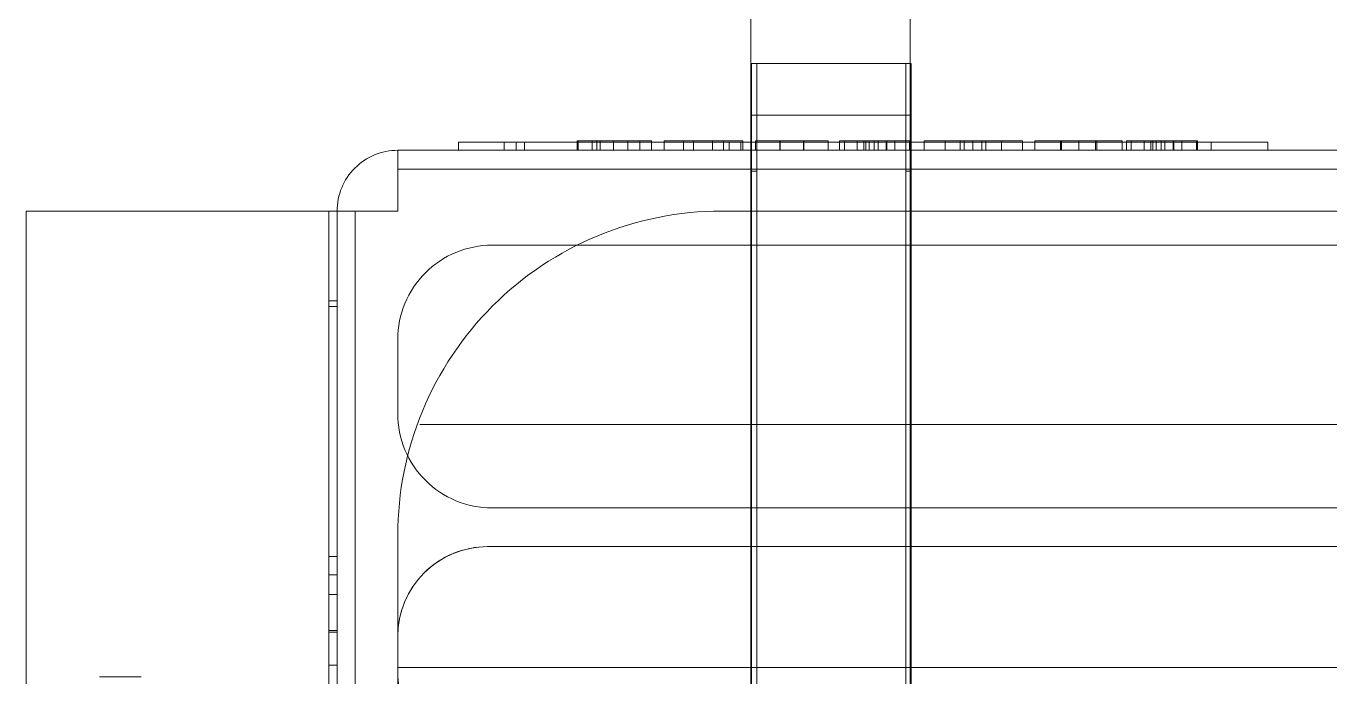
# Model space of a CAD drawing. Header units: metres. Extents: x 29 to 86.9, y -23.2 to 39.7.
# Drawn here: x 59.8666 to 60.2756, y -19.3577 to -19.1536 of the extents above; entities that cross this region are included whole.
import ezdxf

# ---------------------------------------------------------------- set-up
doc = ezdxf.new("R2010")
doc.units = ezdxf.units.M
doc.header["$LTSCALE"] = 100
doc.layers.add('A-GENM', color=7, linetype='Continuous', lineweight=18)
doc.layers.add('M-EQPM', color=14, linetype='Continuous', lineweight=18)

# ---------------------------------------------------------------- blocks, each defined once
blk = doc.blocks.new('PIE AMIGO - PIE AMIGO-2313743-NIVEL 02')
at = {"layer": 'A-GENM', "color": 253, "true_color": 0xaaaaaa}
for p, q in [((-0.5308575390966954, 0.02500000000000298), (-0.6015682172153506, 0.02500000000000298)), ((0.0700000000000002, 0.025), (-0.6015682172153505, 0.025)), ((-0.5308575390966954, -0.02500000000000298), (-0.5308575390966954, 0.02500000000000298)), ((-0.530857539096696, 0.025), (0.06999999999999905, 0.025)), ((-0.6015682172153506, -0.02500000000000298), (-0.5308575390966954, -0.02500000000000298)), ((-0.6015682172153505, -0.025), (0.0700000000000002, -0.025)), ((0.06999999999999905, -0.025), (-0.5308575390966961, -0.025))]:
    blk.add_line(p, q, dxfattribs=at)
blk = doc.blocks.new('USA_FJM_ODU_UB2_5ROOM_Ver_1_1 _048- 4TR_-JXH48J-AJ048 - 47000 BTU_ 208-230V_ AJ048BXJ5CH_AA-2300466-NIVEL 02')
at = {"layer": 'M-EQPM', "lineweight": 9}
h = blk.add_hatch(dxfattribs=at)
h.set_pattern_fill('FP_5', color=256, style=0, pattern_type=2)
h.set_pattern_definition([(0, (0, 0), (0, 0.0762), [])])
h.paths.add_polyline_path([(0.03931354162497033, 0.1460500000000144), (-0.3492500000000722, 0.1460500000000144), (-0.3755460149824904, 0.1425880639509951), (-0.4000500000000694, 0.132438181024523), (-0.4210920489686289, 0.1162920489685769), (-0.437238181024575, 0.09525000000001733), (-0.4473880639510471, 0.0707460149824384), (-0.4508500000000751, 0.04445000000002022), (-0.4508500000000751, -0.0444499999999769), (-0.4473880639510471, -0.07074601498239509), (-0.437238181024575, -0.09524999999998268), (-0.4210920489686289, -0.1162920489685336), (-0.4000500000000694, -0.1324381810244797), (-0.3755460149824904, -0.1425880639509518), (-0.3492500000000722, -0.1460499999999798), (0.349249999999925, -0.1460499999999798), (0.3755460149823345, -0.1425880639509518), (0.4000499999999221, -0.1324381810244797), (0.421092048968473, -0.1162920489685336), (0.4372381810244191, -0.09524999999998268), (0.4473880639508911, -0.07074601498239509), (0.4508499999999278, -0.0444499999999769), (0.4508499999999278, 0.04445000000002022), (0.4473880639508911, 0.0707460149824384), (0.4372381810244277, 0.09525000000001733), (0.421092048968473, 0.1162920489685769), (0.4000499999999307, 0.132438181024523), (0.3755460149823431, 0.1425880639509951), (0.349249999999925, 0.1460500000000144)])
at = {"layer": 'M-EQPM', "color": 1, "true_color": 0xff0000}
for p, q in [((0.2898729900000022, 0.1923360727360206), (0.2898729900000022, -0.1923360727360154)), ((0.2914729900000015, -0.1923360727360154), (0.2914729900000015, 0.1923360727360206)), ((0.2914729900000015, 0.1923360727360438), (0.2914729900000015, -0.1923361227904557)), ((0.2914729900000015, -0.1923361227904557), (0.2914729900000015, 0.1923360727360439)), ((0.3382729900000028, 0.1923360727360208), (0.3382729900000028, -0.1923360727360153)), ((0.3382729900000028, -0.1923361227904557), (0.3382729900000028, 0.1923360727360438)), ((0.3382729900000028, 0.1923360727360438), (0.3382729900000028, -0.1923361227904557)), ((0.3398729900000022, -0.1923360727360153), (0.3398729900000022, 0.1923360727360208)), ((0.2898729900000022, -0.1585688076516759), (0.2898729900000022, 0.1585688076516812)), ((0.2914729900000015, 0.1585688076516812), (0.2914729900000015, -0.1585688076516759)), ((0.3382729900000028, -0.1585688076516758), (0.3382729900000028, 0.1585688076516813)), ((0.3398729900000022, 0.1585688076516813), (0.3398729900000022, -0.1585688076516758)), ((0.4642558113219407, 0.1460500000000044), (0.4642558113219407, -0.1460499999999955)), ((0.4642558113219407, -0.1460499999999955), (0.4642558113219407, 0.1460500000000044)), ((0.4699000000000008, 0.1460500000000018), (0.4699000000000006, -0.1460500000000018)), ((0.4699000000000006, -0.1460500000000018), (0.4699000000000008, 0.1460500000000018)), ((0.4699000000000008, 0.1460500000000018), (0.4699000000000006, -0.1460500000000018)), ((0.4699000000000006, -0.1460500000000018), (0.4699000000000008, 0.1460500000000018)), ((0.4699000000000015, -0.1460499999999955), (0.4699000000000015, 0.1460500000000044)), ((0.4699000000000015, 0.1460500000000044), (0.4699000000000015, -0.1460499999999955)), ((0.4508500000000014, -0.04444999999999551), (0.4508500000000014, 0.04445000000000435)), ((0.4508500000000014, 0.04445000000000435), (0.4508500000000014, -0.04444999999999551)), ((0.4699000000000007, 0.01397000000000002), (0.4699000000000007, -0.1460499999999835)), ((0.4698999999999998, 0.01397000000000002), (0.4698999999999998, -0.1460499999999835)), ((0.4724399999999999, -0.1460499999999835), (0.4724399999999999, 0.01397000000000002)), ((0.4724399999999997, 0.01397000000000002), (0.4724399999999997, -0.1460499999999835)), ((0.5674359999999258, -0.1460499999999711), (0.5674359999999258, 0.01397000000001328)), ((0.4698999999999998, 0.002504602197634096), (0.4698999999999998, -0.03203297005670137)), ((0.4698999999999998, 0.002504602197634096), (0.4698999999999998, -0.03203297005670137)), ((0.4724399999999996, -0.03203297005670137), (0.4724399999999996, 0.002504602197634096)), ((0.4724399999999996, -0.03203297005670137), (0.4724399999999996, 0.002504602197634096)), ((0.5313120034893941, 2.056189252310235e-17), (0.544012003489394, -2.056189252310235e-17)), ((0.5313120034893941, 2.056189252310235e-17), (0.544012003489394, -2.056189252310235e-17)), ((0.5316781593580194, 2.056189252310259e-17), (0.5443781593580194, -2.056189252310235e-17)), ((0.5316781593580194, 2.056189252310259e-17), (0.5443781593580194, -2.056189252310235e-17)), ((0.5337174999999961, 1.542141939232682e-17), (0.5432424999999961, -1.542141939232682e-17)), ((0.5337174999999961, 1.542141939232682e-17), (0.5432424999999961, -1.542141939232682e-17)), ((0.5337174999999963, 1.542141939232682e-17), (0.5432424999999963, -1.542141939232682e-17)), ((0.5337174999999963, 1.542141939232682e-17), (0.5432424999999963, -1.542141939232682e-17)), ((0.4508499999999981, -0.0126659309822235), (0.4508499999999981, -0.001544055285700784)), ((0.4508499999999981, -0.001544055285700784), (0.4508499999999981, -0.0126659309822235)), ((0.4724399999999255, -0.003664184154520149), (0.4698999999999192, -0.003664184154520149)), ((0.4698999999999998, -0.003664184154532625), (0.4698999999999998, -0.02586418415453273)), ((0.4698999999999998, -0.003664184154532625), (0.4698999999999998, -0.02586418415453273)), ((0.4724399999999996, -0.02586418415453273), (0.4724399999999996, -0.003664184154532625)), ((0.4724399999999996, -0.02586418415453273), (0.4724399999999996, -0.003664184154532625)), ((0.4724399999999255, -0.0140057371286234), (0.4698999999999192, -0.0140057371286234)), ((0.4698999999999998, -0.01400573712864568), (0.4698999999999998, -0.0342349622323319)), ((0.4698999999999998, -0.01400573712864568), (0.4698999999999998, -0.03423496220278321)), ((0.4698999999999998, -0.01449881429216776), (0.4698999999999998, -0.02776803797247197)), ((0.4698999999999998, -0.1161565488928211), (0.4698999999999998, -0.01449881429216776)), ((0.4724399999999996, -0.01449881429216776), (0.4698999999999998, -0.01449881429216776)), ((0.4724399999999996, -0.03423496220278334), (0.4724399999999996, -0.01400573712864568)), ((0.4724399999999996, -0.03423496223233177), (0.4724399999999996, -0.01400573712864568)), ((0.4724399999999996, -0.01449881429216776), (0.4724399999999996, -0.1161565488928211)), ((0.4724399999999996, -0.02776803797247206), (0.4724399999999996, -0.01449881429216776)), ((0.4698999999999192, -0.0258641841545151), (0.4724399999999255, -0.0258641841545151)), ((0.4698999999999998, -0.02776803797247189), (0.4698999999999998, -0.1028911919881528)), ((0.4724399999999996, -0.1028911919881528), (0.4724399999999996, -0.02776803797247189)), ((0.4698999999999192, -0.03203297005669128), (0.4724399999999255, -0.03203297005669128)), ((0.4698999999999998, -0.03423496220278317), (0.4698999999999998, -0.09766195907881285)), ((0.4698999999999998, -0.09766195907859594), (0.4698999999999998, -0.03423496223233177)), ((0.4724399999999996, -0.03423496223233177), (0.4724399999999996, -0.09766195907859594)), ((0.4724399999999996, -0.09766195907881285), (0.4724399999999996, -0.03423496220278317)), ((-0.4238506440373253, -0.04084085906770055), (0.4226750719145212, -0.04084085906770055)), ((0.4226750719145212, -0.04084085906770055), (-0.4238506440373253, -0.04084085906770055)), ((0.4724399999999255, -0.03777154215859425), (0.4698999999999192, -0.03777154215859425)), ((0.4698999999999998, -0.03777154215861153), (0.4698999999999998, -0.05777154215861165)), ((0.4698999999999998, -0.03777154215861151), (0.4698999999999998, -0.1178911841542886)), ((0.4698999999999998, -0.03777154215861151), (0.4724399999999996, -0.03777154215861151)), ((0.4724399999999996, -0.1178911841542886), (0.4724399999999996, -0.03777154215861151)), ((0.4724399999999996, -0.05777154215861151), (0.4724399999999996, -0.03777154215861153)), ((0.4212884132462108, -0.05297530503895455), (-0.4235865686311446, -0.05297530503895485)), ((-0.4235865686311447, -0.05297530503895485), (0.4212884132462107, -0.05297530503895455)), ((0.4698999999999998, -0.1028911841543003), (0.4698999999999998, -0.05777154215861151)), ((0.4724399999999996, -0.05777154215861151), (0.4724399999999996, -0.1028911841543003)), ((0.4508499999999981, -0.1057948497670997), (0.4508499999999981, -0.08253689179274168)), ((0.4508499999999981, -0.08253689179274168), (0.4508499999999981, -0.1057948497670997)), ((0.4698999999999998, -0.09766195907881285), (0.4698999999999998, -0.1178911841542669)), ((0.4698999999999998, -0.09766195907859611), (0.4698999999999998, -0.1178911841542669)), ((0.4724399999999996, -0.1178911841542669), (0.4724399999999996, -0.09766195907859597)), ((0.4724399999999996, -0.1178911841542669), (0.4724399999999996, -0.09766195907881298)), ((0.4698999999999998, -0.1028911841543004), (0.4698999999999998, -0.1178911841542886)), ((0.4698999999999998, -0.1028911919881529), (0.4698999999999998, -0.1161565489419958)), ((0.4724399999999996, -0.1178911841542886), (0.4724399999999996, -0.1028911841543003)), ((0.4724399999999996, -0.1161565489419958), (0.4724399999999996, -0.102891191988153)), ((0.4698999999999192, -0.1161565489419806), (0.4724399999999255, -0.1161565489419806)), ((0.4698999999999998, -0.1161565488928211), (0.4724399999999996, -0.1161565488928211)), ((0.4698999999999192, -0.1178911841542689), (0.4724399999999255, -0.1178911841542689)), ((0.4698999999999192, -0.1178911841542515), (0.4724399999999255, -0.1178911841542515)), ((0.4698999999999998, -0.1178911841542886), (0.4724399999999996, -0.1178911841542886)), ((-0.423586518576693, -0.1353564365208773), (0.4212884132462207, -0.1353564365208773)), ((0.4212884132462207, -0.1353564365208773), (-0.423586518576693, -0.1353564365208773)), ((-0.3492499999999981, -0.1460499999999955), (0.3492500000000015, -0.1460499999999955)), ((0.3492500000000015, -0.1460499999999955), (-0.3492499999999981, -0.1460499999999955)), ((0.4699000000000012, -0.1460499999999956), (0.4508500000000013, -0.1460499999999955)), ((0.4508500000000013, -0.1460499999999955), (0.4508500000000013, -0.1650999999999954)), ((0.4508500000000013, -0.1650999999999954), (0.4508500000000013, -0.1460499999999955)), ((0.4508500000000013, -0.1460499999999955), (0.4699000000000012, -0.1460499999999956)), ((0.4642558113219407, -0.1460499999999955), (0.4699000000000015, -0.1460499999999955)), ((0.4699000000000015, -0.1460499999999955), (0.4642558113219407, -0.1460499999999955)), ((0.5442497558657913, -0.1460499999999835), (0.4699000000000007, -0.1460499999999835)), ((0.4698999999999998, -0.1460499999999835), (0.4724399999999997, -0.1460499999999835)), ((0.4724399999999999, -0.1460499999999835), (0.5543111106387664, -0.1460499999999835)), ((0.5442497558657916, -0.1460499999999835), (0.5674360000000007, -0.1460499999999835)), ((0.5543111106387661, -0.1460499999999835), (0.5674359999999998, -0.1460499999999835)), ((0.4508500000000014, -0.159177650812598), (-0.4508499999999983, -0.159177650812598)), ((-0.4508499999999983, -0.159177650812598), (0.4508500000000014, -0.159177650812598)), ((0.2898729900000022, -0.1923360727360154), (0.2898729900000022, -0.1585688076516759)), ((0.2898729900000022, -0.1585688076516759), (0.2914729900000015, -0.1585688076516759)), ((0.2914729900000015, -0.1585688076516759), (0.2914729900000015, -0.1923360727360154)), ((0.3382729900000028, -0.1923360727360153), (0.3382729900000028, -0.1585688076516758)), ((0.3382729900000028, -0.1585688076516758), (0.3398729900000022, -0.1585688076516758)), ((0.3398729900000022, -0.1585688076516758), (0.3398729900000022, -0.1923360727360153)), ((0.4508500000000014, -0.1650999999999972), (0.4508500000000014, -0.159177650812598)), ((0.4508500000000014, -0.159177650812598), (0.4508500000000014, -0.1650999999999972)), ((0.4508500000000008, -0.1651000000000018), (-0.4508499999999991, -0.1651000000000016)), ((-0.4508499999999991, -0.1651000000000016), (0.4508500000000008, -0.1651000000000018)), ((0.4508500000000008, -0.1651000000000018), (-0.4508499999999991, -0.1651000000000016)), ((-0.4508499999999991, -0.1651000000000016), (0.4508500000000008, -0.1651000000000018)), ((-0.4508499999999983, -0.1650999999999972), (0.4508500000000014, -0.1650999999999972)), ((0.4508500000000014, -0.1650999999999972), (-0.4508499999999983, -0.1650999999999972)), ((0.1779153899999406, -0.1650999999999885), (0.1779153899999406, -0.1676809999999876)), ((0.1976999800000008, -0.1651000000000006), (0.1779153900000005, -0.1651000000000006)), ((0.1976999900000183, -0.1651000000000006), (0.1779153900000166, -0.1651000000000006)), ((0.1957050700002452, -0.1650999999999885), (0.1957050700002452, -0.1676809999999876)), ((0.195705069999838, -0.1650999999999885), (0.195705069999838, -0.1676809999999876)), ((0.1957050699998727, -0.1650999999999885), (0.1957050699998727, -0.1676809999999876)), ((0.1957050699999333, -0.1650999999999885), (0.1957050699999333, -0.1676809999999876)), ((0.1957050700000892, -0.1650999999999885), (0.1957050700000892, -0.1676809999999876)), ((0.195705070000583, -0.1650999999999885), (0.195705070000583, -0.1676809999999876)), ((0.1957050700003196, -0.1651000000000006), (0.200199860000001, -0.1651000000000006)), ((0.1957050699999171, -0.1651000000000006), (0.200199860000001, -0.1651000000000006)), ((0.1957050699999461, -0.1651000000000006), (0.200199860000001, -0.1651000000000006)), ((0.1957050700000047, -0.1651000000000006), (0.2001998600000045, -0.1651000000000006)), ((0.1957050700001672, -0.1651000000000006), (0.2001998600000046, -0.1651000000000006)), ((0.1957050700006562, -0.1651000000000006), (0.2001998600000048, -0.1651000000000006)), ((0.3981089776886996, -0.1651000000000013), (0.1976999800000005, -0.1651000000000006)), ((0.1976999900000183, -0.1651000000000006), (0.3981089776887012, -0.1651000000000013)), ((0.2009612824980046, -0.1650999999999953), (0.2000384185360572, -0.1650999999999953)), ((0.2000384185360578, -0.1650999999999952), (0.207437383234452, -0.1650999999999952)), ((0.2000384185360578, -0.1650999999999952), (0.2000384185360578, -0.1680999999999952)), ((0.200199860000001, -0.1651000000000006), (0.4066590876887052, -0.1651000000000013)), ((0.4066590876887052, -0.1651000000000013), (0.2001998600000059, -0.1651000000000006)), ((0.200199860000001, -0.1651000000000006), (0.4066590876887048, -0.1651000000000013)), ((0.4066590876887048, -0.1651000000000013), (0.200199860000001, -0.1651000000000006)), ((0.200199860000001, -0.1651000000000006), (0.4066590876887044, -0.1651000000000013)), ((0.4066590876887044, -0.1651000000000013), (0.200199860000001, -0.1651000000000006)), ((0.2001998600000045, -0.1651000000000006), (0.4066590876887048, -0.1651000000000013)), ((0.4066590876887048, -0.1651000000000013), (0.2001998600000045, -0.1651000000000006)), ((0.2001998600000046, -0.1651000000000006), (0.4066590876887042, -0.1651000000000013)), ((0.4066590876887042, -0.1651000000000013), (0.2001998600000046, -0.1651000000000006)), ((0.2001998600000048, -0.1651000000000006), (0.4066590876887038, -0.1651000000000013)), ((0.4066590876887038, -0.1651000000000013), (0.2001998600000048, -0.1651000000000006)), ((0.2003522419099436, -0.1650999999999798), (0.2003522419099436, -0.1680999999999791)), ((0.2042402779904628, -0.1650999999999952), (0.2003522419100177, -0.1650999999999952)), ((0.2049522710362195, -0.1650999999999952), (0.2004669553262755, -0.1650999999999952)), ((0.2058510661564074, -0.1650999999999952), (0.2009612824980047, -0.1650999999999952)), ((0.2113681017104193, -0.1650999999999952), (0.2042402779904628, -0.1650999999999952)), ((0.2153642485588117, -0.1650999999999952), (0.2049522710362194, -0.1650999999999952)), ((0.2049522710362195, -0.1650999999999952), (0.2049522710362195, -0.1680999999999952)), ((0.2167940558778566, -0.1650999999999952), (0.2058510661564075, -0.1650999999999952)), ((0.2074373832343805, -0.1650999999999798), (0.2074373832343805, -0.1680999999999791)), ((0.207437383234452, -0.1650999999999952), (0.2083762074610515, -0.1650999999999952)), ((0.207437383234452, -0.1650999999999952), (0.207437383234452, -0.1680999999999952)), ((0.2076894715912898, -0.1650999999999798), (0.2076894715912898, -0.1680999999999791)), ((0.2076894715913697, -0.1650999999999952), (0.2099893613264254, -0.1650999999999952)), ((0.2076917346081315, -0.1650999999999952), (0.2102087308488076, -0.1650999999999952)), ((0.2083762074610516, -0.1650999999999952), (0.2146619907075984, -0.1650999999999952)), ((0.2099893613264254, -0.1650999999999952), (0.2129758895973928, -0.1650999999999952)), ((0.216775577623222, -0.1650999999999952), (0.2102087308488072, -0.1650999999999952)), ((0.2102087308488076, -0.1650999999999952), (0.2102087308488076, -0.1680999999999952)), ((0.2113681017104192, -0.1650999999999952), (0.2146619907075984, -0.1650999999999952)), ((0.2113681017104192, -0.1650999999999952), (0.2113681017104192, -0.1680999999999952)), ((0.2129758895973929, -0.1650999999999952), (0.2140760913385498, -0.1650999999999952)), ((0.2129758895973928, -0.1650999999999952), (0.2129758895973928, -0.1680999999999952)), ((0.2207727043837651, -0.1650999999999952), (0.2140020276235789, -0.1650999999999952)), ((0.2140020276235789, -0.1650999999999952), (0.2140760909053325, -0.1650999999999952)), ((0.2140020276235789, -0.1650999999999952), (0.2140020276235789, -0.1680999999999952)), ((0.214076091338478, -0.1680999999999791), (0.214076091338478, -0.1650999999999798)), ((0.2146619907075984, -0.1650999999999952), (0.2146619907075984, -0.1680999999999952)), ((0.2207727043837651, -0.1650999999999952), (0.2153642485588118, -0.1650999999999952)), ((0.2220450494351118, -0.1650999999999952), (0.2167755776232221, -0.1650999999999952)), ((0.2167755776232223, -0.1650999999999952), (0.2167755776232223, -0.1680999999999952)), ((0.2222888993882347, -0.1650999999999952), (0.2167940558778567, -0.1650999999999952)), ((0.2207727043836948, -0.1680999999999791), (0.2207727043836948, -0.1650999999999798)), ((0.2207727043837651, -0.1650999999999952), (0.2207727043837651, -0.1680999999999952)), ((0.2222889023488543, -0.1650999999999952), (0.2220450494351118, -0.1650999999999952)), ((0.2222889023487757, -0.1680999999999791), (0.2222889023487757, -0.1650999999999798)), ((0.2315786156676431, -0.1650999999999952), (0.2236504625675797, -0.1650999999999952)), ((0.2236504625675797, -0.1650999999999952), (0.2319690659461047, -0.1650999999999952)), ((0.2236504625675797, -0.1650999999999952), (0.2236504625675797, -0.1680999999999952)), ((0.2372168354956085, -0.1650999999999952), (0.2315786156676431, -0.1650999999999952)), ((0.2315786156676431, -0.1650999999999952), (0.2315786156676431, -0.1680999999999952)), ((0.2319690659461047, -0.1650999999999952), (0.2427207647030254, -0.1650999999999952)), ((0.2319690659461046, -0.1680999999999952), (0.2319690659461046, -0.1650999999999952)), ((0.24301647865107, -0.1650999999999952), (0.2372168354956085, -0.1650999999999952)), ((0.2372168354956085, -0.1650999999999952), (0.2372168354956085, -0.1680999999999952)), ((0.2427207647030254, -0.1650999999999952), (0.2510330658339858, -0.1650999999999952)), ((0.2427207647030253, -0.1650999999999952), (0.2427207647030253, -0.1680999999999952)), ((0.2510330658339858, -0.1650999999999952), (0.24301647865107, -0.1650999999999952)), ((0.24301647865107, -0.1650999999999952), (0.24301647865107, -0.1680999999999952)), ((0.2510330658339857, -0.1650999999999952), (0.2510330658339857, -0.1680999999999952)), ((0.2549292135395555, -0.1650999999999952), (0.2664158104827694, -0.1650999999999952)), ((0.2615233361661081, -0.1650999999999952), (0.2549292135395549, -0.1650999999999952)), ((0.2549292135395554, -0.1680999999999952), (0.2549292135395554, -0.1650999999999952)), ((0.2549292135395548, -0.1650999999999952), (0.2549292135395548, -0.1680999999999952)), ((0.2676382945943769, -0.1650999999999952), (0.2615233361661087, -0.1650999999999952)), ((0.2615233361661081, -0.1650999999999952), (0.2615233361661081, -0.1680999999999952)), ((0.2615233361661087, -0.1650999999999952), (0.2615233361661087, -0.1680999999999952)), ((0.2664158104827694, -0.1650999999999952), (0.2704695137742834, -0.1650999999999952)), ((0.2664158104827693, -0.1650999999999952), (0.2664158104827693, -0.1680999999999952)), ((0.2731930474958263, -0.1650999999999952), (0.2676382945943769, -0.1650999999999952)), ((0.2676382945943769, -0.1650999999999952), (0.2676382945943769, -0.1680999999999952)), ((0.2704695137742834, -0.1650999999999952), (0.2744103890423384, -0.1650999999999952)), ((0.2704695137742834, -0.1650999999999952), (0.2704695137742834, -0.1680999999999952)), ((0.2791413717152685, -0.1650999999999952), (0.2731930474958263, -0.1650999999999952)), ((0.2731930474958263, -0.1650999999999952), (0.2731930474958263, -0.1680999999999952)), ((0.2744103890423384, -0.1650999999999952), (0.2857453100062811, -0.1650999999999952)), ((0.2744103890423384, -0.1650999999999952), (0.2744103890423384, -0.1680999999999952)), ((0.2857453100062805, -0.1650999999999952), (0.279141371715268, -0.1650999999999952)), ((0.2791413717152685, -0.1650999999999952), (0.2791413717152685, -0.1680999999999952)), ((0.279141371715268, -0.1650999999999952), (0.279141371715268, -0.1680999999999952)), ((0.2857453100062805, -0.1650999999999952), (0.2857453100062805, -0.1680999999999952)), ((0.2857453100062811, -0.1650999999999952), (0.2857453100062811, -0.1680999999999952)), ((0.2909703230024171, -0.1650999999999952), (0.2900474590404697, -0.1650999999999952)), ((0.2900474590404703, -0.1650999999999952), (0.2974464237388645, -0.1650999999999952)), ((0.2900474590404703, -0.1650999999999952), (0.2900474590404703, -0.1680999999999952)), ((0.2903612824143544, -0.1650999999999798), (0.2903612824143544, -0.1680999999999791)), ((0.2942493184948753, -0.1650999999999952), (0.2903612824144302, -0.1650999999999952)), ((0.2949613115406319, -0.1650999999999952), (0.2904759958306879, -0.1650999999999952)), ((0.29586010666082, -0.1650999999999952), (0.2909703230024173, -0.1650999999999952)), ((0.3013771422148298, -0.1650999999999952), (0.2942493184948755, -0.1650999999999952)), ((0.3053732890632239, -0.1650999999999952), (0.2949613115406319, -0.1650999999999952)), ((0.2949613115406319, -0.1650999999999952), (0.2949613115406319, -0.1680999999999952)), ((0.3068030963822695, -0.1650999999999952), (0.29586010666082, -0.1650999999999952)), ((0.2974464237387827, -0.1650999999999798), (0.2974464237387827, -0.1680999999999791)), ((0.2974464237388644, -0.1650999999999952), (0.298385247965464, -0.1650999999999952)), ((0.2974464237388645, -0.1650999999999952), (0.2974464237388645, -0.1680999999999952)), ((0.2976985120957093, -0.1650999999999798), (0.2976985120957093, -0.1680999999999791)), ((0.2976985120957822, -0.1650999999999952), (0.2999984018308382, -0.1650999999999952)), ((0.2977007751125439, -0.1650999999999952), (0.3002177713532201, -0.1650999999999952)), ((0.2983852479654641, -0.1650999999999952), (0.3046710312120109, -0.1650999999999952)), ((0.2999984018308383, -0.1650999999999952), (0.3029849301018036, -0.1650999999999952)), ((0.3067846181276344, -0.1650999999999952), (0.3002177713532197, -0.1650999999999952)), ((0.3002177713532201, -0.1650999999999952), (0.3002177713532201, -0.1680999999999952)), ((0.3013771422148299, -0.1650999999999952), (0.3046710312120108, -0.1650999999999952)), ((0.3013771422148298, -0.1650999999999952), (0.3013771422148298, -0.1680999999999952)), ((0.3029849301018036, -0.1650999999999952), (0.3040851318429623, -0.1650999999999952)), ((0.3029849301018036, -0.1650999999999952), (0.3029849301018036, -0.1680999999999952)), ((0.3107817448881776, -0.1650999999999952), (0.3040110681279914, -0.1650999999999952)), ((0.3040110681279914, -0.1650999999999952), (0.304085131409745, -0.1650999999999952)), ((0.3040110681279913, -0.1650999999999952), (0.3040110681279913, -0.1680999999999952)), ((0.3040851318428801, -0.1680999999999791), (0.3040851318428801, -0.1650999999999798)), ((0.3046710312120109, -0.1650999999999952), (0.3046710312120109, -0.1680999999999952)), ((0.3107817448881775, -0.1650999999999952), (0.305373289063224, -0.1650999999999952)), ((0.312054089939524, -0.1650999999999952), (0.3067846181276345, -0.1650999999999952)), ((0.3067846181276348, -0.1650999999999952), (0.3067846181276348, -0.1680999999999952)), ((0.3122979398926473, -0.1650999999999952), (0.3068030963822695, -0.1650999999999952)), ((0.310781744888097, -0.1680999999999791), (0.310781744888097, -0.1650999999999798)), ((0.3107817448881776, -0.1650999999999952), (0.3107817448881776, -0.1680999999999952)), ((0.3122979428532669, -0.1650999999999952), (0.3120540899395241, -0.1650999999999952)), ((0.3122979428531952, -0.1680999999999791), (0.3122979428531952, -0.1650999999999798)), ((0.3386623467355159, -0.1650999999999952), (0.3158241813605257, -0.1650999999999952)), ((0.3158241813605261, -0.1650999999999952), (0.3235770095879744, -0.1650999999999952)), ((0.3158241813605261, -0.1650999999999952), (0.3158241813605261, -0.1680999999999952)), ((0.3234991373733656, -0.1650999999999798), (0.3234991373733656, -0.1680999999999791)), ((0.3234991373734447, -0.1650999999999952), (0.3309873907225966, -0.1650999999999952)), ((0.3235770095879743, -0.1680999999999952), (0.3235770095879743, -0.1650999999999952)), ((0.323577009587974, -0.1650999999999952), (0.323577009587974, -0.1680999999999952)), ((0.3309095185080678, -0.1650999999999952), (0.3386623467355163, -0.1650999999999952)), ((0.3309095185080678, -0.1650999999999952), (0.3309095185080678, -0.1680999999999952)), ((0.3309095185080673, -0.1650999999999952), (0.3309095185080673, -0.1680999999999952)), ((0.3309873907225216, -0.1680999999999791), (0.3309873907225216, -0.1650999999999798)), ((0.3386623467355162, -0.1650999999999952), (0.3386623467355162, -0.1680999999999952)), ((0.3426407996372913, -0.1650999999999952), (0.3521320184432357, -0.1650999999999952)), ((0.3486865320880985, -0.1650999999999952), (0.3426407996372907, -0.1650999999999952)), ((0.3426407996372913, -0.1680999999999952), (0.3426407996372913, -0.1650999999999952)), ((0.3426407996372907, -0.1650999999999952), (0.3426407996372907, -0.1680999999999952)), ((0.343209581169602, -0.1650999999999885), (0.343209581169602, -0.1676809999999876)), ((0.343209581169677, -0.1651000000000011), (0.3498562382164259, -0.1651000000000011)), ((0.343209581169677, -0.1651000000000011), (0.3499291483635834, -0.1651000000000011)), ((0.3469106776886443, -0.1650999999999885), (0.3469106776886443, -0.1676809999999876)), ((0.3499106776887214, -0.1651000000000011), (0.346910677688721, -0.1651000000000011)), ((0.3499106776887204, -0.1651000000000011), (0.346910677688721, -0.1651000000000011)), ((0.3581057358432723, -0.1650999999999952), (0.348686532088099, -0.1650999999999952)), ((0.3486865320880985, -0.1650999999999952), (0.3486865320880985, -0.1680999999999952)), ((0.348686532088099, -0.1650999999999952), (0.348686532088099, -0.1680999999999952)), ((0.3498562382164259, -0.1651000000000011), (0.4106736673470314, -0.1651000000000014)), ((0.3499106776887204, -0.1651000000000011), (0.4107336776887035, -0.1651000000000014)), ((0.4107336776887037, -0.1651000000000014), (0.3499106776887214, -0.1651000000000011)), ((0.4107336772887031, -0.1651000000000014), (0.3499291483635833, -0.1651000000000011)), ((0.3521320184432357, -0.1650999999999952), (0.3612636305801145, -0.1650999999999952)), ((0.3521320184432357, -0.1650999999999952), (0.3521320184432357, -0.1680999999999952)), ((0.3673222307956153, -0.1650999999999952), (0.3581057358432723, -0.1650999999999952)), ((0.3581057358432723, -0.1650999999999952), (0.3581057358432723, -0.1680999999999952)), ((0.361263630580115, -0.1650999999999952), (0.3673222307956158, -0.1650999999999952)), ((0.361263630580115, -0.1650999999999952), (0.361263630580115, -0.1680999999999952)), ((0.3612636305801145, -0.1650999999999952), (0.3612636305801145, -0.1680999999999952)), ((0.3673222307956152, -0.1650999999999952), (0.3673222307956152, -0.1680999999999952)), ((0.3673222307956158, -0.1650999999999952), (0.3673222307956158, -0.1680999999999952)), ((0.3712485386229529, -0.1650999999999798), (0.3712485386229529, -0.1680999999999791)), ((0.3748821510513505, -0.1650999999999953), (0.3712485386230259, -0.1650999999999952)), ((0.3764004012865451, -0.1650999999999953), (0.3712485386230256, -0.1650999999999952)), ((0.3888527418580647, -0.1650999999999952), (0.3748821510513505, -0.1650999999999952)), ((0.3748821510513505, -0.1650999999999952), (0.3748821510513505, -0.1680999999999952)), ((0.3898806162126635, -0.1650999999999952), (0.3764004012865452, -0.1650999999999952)), ((0.3786667700323468, -0.1650999999999798), (0.3786667700323468, -0.1680999999999791)), ((0.3786667700323796, -0.1650999999999952), (0.3796536657188902, -0.1650999999999952)), ((0.3786667700324288, -0.1650999999999952), (0.3797356055067376, -0.1650999999999952)), ((0.3796536657188905, -0.1650999999999952), (0.3874056360489144, -0.1650999999999952)), ((0.3797356055067376, -0.1650999999999952), (0.3884350572243438, -0.1650999999999952)), ((0.3884350572243439, -0.1650999999999952), (0.3832364802884284, -0.1650999999999952)), ((0.3832364802884284, -0.1650999999999952), (0.394616959681845, -0.1650999999999952)), ((0.3832364802884284, -0.1650999999999952), (0.3832364802884284, -0.1680999999999952)), ((0.3832364802884284, -0.1650999999999952), (0.3832364802884284, -0.1680999999999952)), ((0.3942695300351375, -0.1650999999999952), (0.3874056360489144, -0.1650999999999952)), ((0.3874056360489144, -0.1650999999999952), (0.3874056360489144, -0.1680999999999952)), ((0.3884350572243439, -0.1650999999999952), (0.3884350572243439, -0.1680999999999952)), ((0.3884350572243438, -0.1650999999999952), (0.3884350572243438, -0.1680999999999952)), ((0.3938705762367765, -0.1650999999999952), (0.3888527418580646, -0.1650999999999952)), ((0.3946169596818447, -0.1650999999999952), (0.3898806162126635, -0.1650999999999952)), ((0.3898806162126634, -0.1650999999999952), (0.3898806162126634, -0.1680999999999952)), ((0.3944441213931126, -0.1650999999999952), (0.3938705762367765, -0.1650999999999952)), ((0.3944434934060132, -0.1650999999999952), (0.3942695300351374, -0.1650999999999952)), ((0.3942695300351374, -0.1650999999999952), (0.3942695300351374, -0.1680999999999952)), ((0.3944441213930344, -0.1680999999999791), (0.3944441213930344, -0.1650999999999798)), ((0.394616959681845, -0.1650999999999952), (0.394616959681845, -0.1680999999999952)), ((0.4317999999999959, -0.1651000000000014), (0.398108977688701, -0.1651000000000013)), ((0.4317999999999979, -0.1651000000000014), (0.3981089776887, -0.1651000000000013)), ((0.4066590876887052, -0.1651000000000013), (0.4111538776883866, -0.1651000000000013)), ((0.4066590876887048, -0.1651000000000013), (0.4111538776887046, -0.1651000000000013)), ((0.4066590876887044, -0.1651000000000013), (0.4111538776887042, -0.1651000000000013)), ((0.4066590876887048, -0.1651000000000013), (0.4111538776887046, -0.1651000000000013)), ((0.4066590876887042, -0.1651000000000013), (0.411153877688704, -0.1651000000000013)), ((0.4066590876887038, -0.1651000000000013), (0.4111538776880524, -0.1651000000000013)), ((0.4106736673470314, -0.1651000000000013), (0.4175038476887032, -0.1651000000000014)), ((0.4107336772887032, -0.1651000000000014), (0.4175038476887032, -0.1651000000000014)), ((0.4137336776887034, -0.1651000000000014), (0.4107336776887035, -0.1651000000000014)), ((0.4137336776887036, -0.1651000000000014), (0.4107336776887037, -0.1651000000000014)), ((0.4111538776883055, -0.1676809999999876), (0.4111538776883055, -0.1650999999999885)), ((0.411153877688626, -0.1676809999999876), (0.411153877688626, -0.1650999999999885)), ((0.411153877688626, -0.1676809999999876), (0.411153877688626, -0.1650999999999885)), ((0.411153877688626, -0.1676809999999876), (0.411153877688626, -0.1650999999999885)), ((0.411153877688626, -0.1676809999999876), (0.411153877688626, -0.1650999999999885)), ((0.4111538776879763, -0.1676809999999876), (0.4111538776879763, -0.1650999999999885)), ((0.4137336776886335, -0.1676809999999876), (0.4137336776886335, -0.1650999999999885)), ((0.4175038476886268, -0.1676809999999876), (0.4175038476886268, -0.1650999999999885)), ((0.4317999999999192, -0.1676809999999876), (0.4317999999999192, -0.1650999999999885)), ((0.1779153900000166, -0.1676810000000005), (0.1976999900000184, -0.1676810000000006)), ((0.1779153900000005, -0.1676810000000005), (0.1976999800000006, -0.1676810000000006)), ((0.200199860000001, -0.1676810000000006), (0.1957050700003196, -0.1676810000000006)), ((0.200199860000001, -0.1676810000000006), (0.1957050699999171, -0.1676810000000006)), ((0.200199860000001, -0.1676810000000006), (0.1957050699999461, -0.1676810000000006)), ((0.2001998600000045, -0.1676810000000006), (0.1957050700000047, -0.1676810000000006)), ((0.2001998600000046, -0.1676810000000006), (0.1957050700001672, -0.1676810000000006)), ((0.2001998600000048, -0.1676810000000006), (0.1957050700006562, -0.1676810000000006)), ((0.1976999800000005, -0.1676810000000006), (0.3981089776886996, -0.1676810000000012)), ((0.3981089776887012, -0.1676810000000012), (0.1976999900000183, -0.1676810000000006)), ((0.207437383234452, -0.1680999999999952), (0.2000384185360578, -0.1680999999999952)), ((0.2000384185360572, -0.1680999999999953), (0.2009612824980046, -0.1680999999999953)), ((0.2001998600000059, -0.1676810000000006), (0.4066590876887052, -0.1676810000000013)), ((0.4066590876887052, -0.1676810000000013), (0.200199860000001, -0.1676810000000006)), ((0.200199860000001, -0.1676810000000006), (0.4066590876887048, -0.1676810000000013)), ((0.4066590876887048, -0.1676810000000013), (0.200199860000001, -0.1676810000000006)), ((0.200199860000001, -0.1676810000000006), (0.4066590876887044, -0.1676810000000013)), ((0.4066590876887044, -0.1676810000000013), (0.200199860000001, -0.1676810000000006)), ((0.2001998600000045, -0.1676810000000006), (0.4066590876887048, -0.1676810000000013)), ((0.4066590876887048, -0.1676810000000013), (0.2001998600000045, -0.1676810000000006)), ((0.2001998600000046, -0.1676810000000006), (0.4066590876887042, -0.1676810000000013)), ((0.4066590876887042, -0.1676810000000013), (0.2001998600000046, -0.1676810000000006)), ((0.2001998600000048, -0.1676810000000006), (0.4066590876887038, -0.1676810000000013)), ((0.4066590876887038, -0.1676810000000013), (0.2001998600000048, -0.1676810000000006)), ((0.2003522419100177, -0.1680999999999952), (0.2042402779904628, -0.1680999999999952)), ((0.2004669553262755, -0.1680999999999952), (0.2049522710362195, -0.1680999999999952)), ((0.2009612824980047, -0.1680999999999952), (0.2058510661564074, -0.1680999999999952)), ((0.2042402779904627, -0.1680999999999952), (0.2113681017104191, -0.1680999999999952)), ((0.2049522710362195, -0.1680999999999952), (0.2153642485588118, -0.1680999999999952)), ((0.2058510661564074, -0.1680999999999952), (0.2167940558778565, -0.1680999999999952)), ((0.2083762074610515, -0.1680999999999952), (0.207437383234452, -0.1680999999999952)), ((0.2099893613264254, -0.1680999999999952), (0.2076894715913697, -0.1680999999999952)), ((0.2102087308488076, -0.1680999999999952), (0.2076917346081315, -0.1680999999999952)), ((0.2146619907075984, -0.1680999999999952), (0.2083762074610516, -0.1680999999999952)), ((0.2129758895973928, -0.1680999999999952), (0.2099893613264254, -0.1680999999999952)), ((0.2102087308488076, -0.1680999999999952), (0.2167755776232223, -0.1680999999999952)), ((0.2146619907075984, -0.1680999999999952), (0.2113681017104192, -0.1680999999999952)), ((0.2140760913385498, -0.1680999999999952), (0.2129758895973929, -0.1680999999999952)), ((0.2140760909053325, -0.1680999999999952), (0.2140020276235789, -0.1680999999999952)), ((0.2140020276235789, -0.1680999999999952), (0.2207727043837651, -0.1680999999999952)), ((0.2153642485588118, -0.1680999999999952), (0.2207727043837651, -0.1680999999999952)), ((0.2167755776232221, -0.1680999999999952), (0.2220450494351119, -0.1680999999999952)), ((0.2167940558778566, -0.1680999999999952), (0.2222888993882347, -0.1680999999999952)), ((0.2220450494351118, -0.1680999999999952), (0.2222889023488543, -0.1680999999999952)), ((0.2319690659461047, -0.1680999999999952), (0.2236504625675797, -0.1680999999999952)), ((0.2236504625675797, -0.1680999999999952), (0.2315786156676431, -0.1680999999999952)), ((0.2315786156676431, -0.1680999999999952), (0.2372168354956085, -0.1680999999999952)), ((0.2427207647030254, -0.1680999999999952), (0.2319690659461047, -0.1680999999999952)), ((0.2372168354956085, -0.1680999999999952), (0.24301647865107, -0.1680999999999952)), ((0.2510330658339858, -0.1680999999999952), (0.2427207647030254, -0.1680999999999952)), ((0.24301647865107, -0.1680999999999952), (0.2510330658339858, -0.1680999999999952)), ((0.2549292135395549, -0.1680999999999952), (0.2615233361661081, -0.1680999999999952)), ((0.2664158104827694, -0.1680999999999952), (0.2549292135395555, -0.1680999999999952)), ((0.2615233361661087, -0.1680999999999952), (0.2676382945943769, -0.1680999999999952)), ((0.2704695137742834, -0.1680999999999952), (0.2664158104827694, -0.1680999999999952)), ((0.2676382945943769, -0.1680999999999952), (0.2731930474958263, -0.1680999999999952)), ((0.2744103890423384, -0.1680999999999952), (0.2704695137742834, -0.1680999999999952)), ((0.2731930474958263, -0.1680999999999952), (0.2791413717152685, -0.1680999999999952)), ((0.2857453100062811, -0.1680999999999952), (0.2744103890423384, -0.1680999999999952)), ((0.279141371715268, -0.1680999999999952), (0.2857453100062805, -0.1680999999999952)), ((0.2974464237388645, -0.1680999999999952), (0.2900474590404703, -0.1680999999999952)), ((0.2900474590404697, -0.1680999999999952), (0.2909703230024171, -0.1680999999999952)), ((0.2903612824144302, -0.1680999999999952), (0.2942493184948753, -0.1680999999999952)), ((0.2904759958306879, -0.1680999999999952), (0.2949613115406319, -0.1680999999999952)), ((0.2909703230024172, -0.1680999999999952), (0.2958601066608199, -0.1680999999999952)), ((0.2942493184948754, -0.1680999999999952), (0.3013771422148296, -0.1680999999999952)), ((0.294961311540632, -0.1680999999999952), (0.305373289063224, -0.1680999999999952)), ((0.2958601066608199, -0.1680999999999952), (0.3068030963822695, -0.1680999999999952)), ((0.298385247965464, -0.1680999999999952), (0.2974464237388644, -0.1680999999999952)), ((0.2999984018308382, -0.1680999999999952), (0.2976985120957822, -0.1680999999999952)), ((0.3002177713532201, -0.1680999999999952), (0.2977007751125439, -0.1680999999999952)), ((0.3046710312120109, -0.1680999999999952), (0.2983852479654641, -0.1680999999999952)), ((0.3029849301018035, -0.1680999999999952), (0.2999984018308382, -0.1680999999999952)), ((0.3002177713532201, -0.1680999999999952), (0.3067846181276348, -0.1680999999999952)), ((0.3046710312120108, -0.1680999999999952), (0.3013771422148298, -0.1680999999999952)), ((0.3040851318429623, -0.1680999999999952), (0.3029849301018036, -0.1680999999999952)), ((0.304085131409745, -0.1680999999999952), (0.3040110681279914, -0.1680999999999952)), ((0.3040110681279914, -0.1680999999999952), (0.3107817448881776, -0.1680999999999952)), ((0.3053732890632241, -0.1680999999999952), (0.3107817448881775, -0.1680999999999953)), ((0.3067846181276346, -0.1680999999999952), (0.312054089939524, -0.1680999999999952)), ((0.3068030963822694, -0.1680999999999952), (0.3122979398926472, -0.1680999999999952)), ((0.3120540899395241, -0.1680999999999952), (0.3122979428532669, -0.1680999999999952)), ((0.3235770095879744, -0.1680999999999952), (0.3158241813605261, -0.1680999999999952)), ((0.3158241813605257, -0.1680999999999952), (0.3386623467355159, -0.1680999999999952)), ((0.3309873907225966, -0.1680999999999952), (0.3234991373734447, -0.1680999999999952)), ((0.3386623467355163, -0.1680999999999952), (0.3309095185080678, -0.1680999999999952)), ((0.3426407996372907, -0.1680999999999952), (0.3486865320880985, -0.1680999999999952)), ((0.3521320184432357, -0.1680999999999952), (0.3426407996372913, -0.1680999999999952)), ((0.3499291483635833, -0.1676810000000011), (0.343209581169677, -0.1676810000000011)), ((0.3498562382164259, -0.1676810000000011), (0.343209581169677, -0.1676810000000011)), ((0.346910677688721, -0.1676810000000011), (0.3499106776887204, -0.1676810000000011)), ((0.346910677688721, -0.1676810000000011), (0.3499106776887214, -0.1676810000000011)), ((0.348686532088099, -0.1680999999999952), (0.3581057358432723, -0.1680999999999952)), ((0.4106736673470314, -0.1676810000000013), (0.3498562382164259, -0.1676810000000011)), ((0.3499106776887214, -0.1676810000000011), (0.4107336776887037, -0.1676810000000013)), ((0.4107336776887035, -0.1676810000000013), (0.3499106776887204, -0.1676810000000011)), ((0.3499291483635833, -0.1676810000000011), (0.4107336772887031, -0.1676810000000013)), ((0.3612636305801145, -0.1680999999999952), (0.3521320184432357, -0.1680999999999952)), ((0.3581057358432723, -0.1680999999999952), (0.3673222307956153, -0.1680999999999952)), ((0.3673222307956158, -0.1680999999999952), (0.361263630580115, -0.1680999999999952)), ((0.3712485386230256, -0.1680999999999952), (0.3764004012865451, -0.1680999999999953)), ((0.3712485386230259, -0.1680999999999952), (0.3748821510513505, -0.1680999999999953)), ((0.3748821510513505, -0.1680999999999952), (0.3888527418580647, -0.1680999999999952)), ((0.3764004012865451, -0.1680999999999952), (0.3898806162126634, -0.1680999999999952)), ((0.3797356055067376, -0.1680999999999952), (0.3786667700324288, -0.1680999999999952)), ((0.3796536657188902, -0.1680999999999952), (0.3786667700323796, -0.1680999999999952)), ((0.3874056360489144, -0.1680999999999952), (0.3796536657188904, -0.1680999999999952)), ((0.3884350572243438, -0.1680999999999952), (0.3797356055067376, -0.1680999999999952)), ((0.394616959681845, -0.1680999999999952), (0.3832364802884284, -0.1680999999999952)), ((0.3832364802884284, -0.1680999999999952), (0.3884350572243439, -0.1680999999999952)), ((0.3874056360489144, -0.1680999999999952), (0.3942695300351375, -0.1680999999999952)), ((0.3888527418580647, -0.1680999999999952), (0.3938705762367765, -0.1680999999999952)), ((0.3898806162126634, -0.1680999999999952), (0.3946169596818447, -0.1680999999999952)), ((0.3938705762367765, -0.1680999999999952), (0.3944441213931126, -0.1680999999999952)), ((0.3942695300351374, -0.1680999999999952), (0.3944434934060132, -0.1680999999999952)), ((0.3981089776886998, -0.1676810000000013), (0.4317999999999979, -0.1676810000000014)), ((0.3981089776887012, -0.1676810000000012), (0.4317999999999959, -0.1676810000000014)), ((0.4111538776883866, -0.1676810000000013), (0.4066590876887052, -0.1676810000000013)), ((0.4111538776887046, -0.1676810000000013), (0.4066590876887048, -0.1676810000000013)), ((0.4111538776887042, -0.1676810000000013), (0.4066590876887044, -0.1676810000000013)), ((0.4111538776887046, -0.1676810000000013), (0.4066590876887048, -0.1676810000000013)), ((0.411153877688704, -0.1676810000000013), (0.4066590876887042, -0.1676810000000013)), ((0.4111538776880524, -0.1676810000000013), (0.4066590876887038, -0.1676810000000013)), ((0.4175038476887032, -0.1676810000000014), (0.4106736673470315, -0.1676810000000013)), ((0.4175038476887032, -0.1676810000000013), (0.4107336772887031, -0.1676810000000013)), ((0.4107336776887037, -0.1676810000000013), (0.4137336776887036, -0.1676810000000014)), ((0.4107336776887035, -0.1676810000000013), (0.4137336776887034, -0.1676810000000014)), ((0.2898729900000022, -0.1923360727360154), (0.2914729900000015, -0.1923360727360154)), ((0.2898729900000022, -0.1923360727360154), (0.2914729900000015, -0.1923360727360154)), ((0.2914729900000015, -0.1923361227904557), (0.3382729900000028, -0.1923361227904557)), ((0.3382729900000028, -0.1923361227904557), (0.2914729900000015, -0.1923361227904557)), ((0.3382729900000028, -0.1923360727360153), (0.3398729900000022, -0.1923360727360153)), ((0.3382729900000028, -0.1923360727360153), (0.3398729900000022, -0.1923360727360153))]:
    blk.add_line(p, q, dxfattribs=at)
for centre, radius, start, end in [((0.4226750719145176, -0.00154405528570097), 0.02817492808548046, 359.9999999999996, 90.00000000000017), ((0.4226750719145176, -0.00154405528570097), 0.02817492808548045, 3.339582415536692e-13, 90.00000000000061), ((0.422675071914521, -0.0126659309822235), 0.02817492808547706, 269.9999999999993, 359.9999999999993), ((0.422675071914521, -0.0126659309822235), 0.02817492808547703, 269.9999999999997, 5.088887490341627e-14), ((0.3492500000000014, -0.04444999999999551), 0.1015999999999999, 269.9999999999988, 359.9999999999989), ((0.3492500000000014, -0.04444999999999551), 0.1015999999999999, 269.9999999999992, 359.9999999999993), ((0.4212884132462109, -0.08253689179274186), 0.0295615867537873, 1.90833280887811e-14, 90.00000000000014), ((0.4212884132462109, -0.08253689179274186), 0.02956158675378733, 3.371387962351327e-13, 90.00000000000053), ((0.4212884132462205, -0.1057948497670997), 0.02956158675377757, 269.9999999999993, 359.9999999999994), ((0.4212884132462205, -0.1057948497670997), 0.02956158675377754, 269.9999999999997, 8.905553108097848e-14), ((0.4508500000000013, -0.1460499999999955), 0.01904999999999986, 269.9999999999984, 359.9999999999992), ((0.4508500000000013, -0.1460499999999955), 0.01904999999999986, 269.9999999999989, 359.9999999999996), ((0.4508500000000007, -0.1460500000000018), 0.01905000000000009, 269.9999999999994, 359.9999999999996), ((0.4508500000000007, -0.1460500000000018), 0.01905000000000008, 269.9999999999991, 359.9999999999993), ((0.4508500000000007, -0.1460500000000018), 0.01905000000000009, 269.9999999999994, 359.9999999999996), ((0.4508500000000007, -0.1460500000000018), 0.01905000000000008, 269.9999999999991, 359.9999999999993)]:
    blk.add_arc(centre, radius, start, end, dxfattribs=at)

msp = doc.modelspace()

# ---------------------------------------------------------------- block references
at = {"layer": 'A-GENM', "color": 253, "true_color": 0xaaaaaa, "rotation": 269.9999999999998}
msp.add_blockref('PIE AMIGO - PIE AMIGO-2313743-NIVEL 02', (60.11891516017995, -19.71236270345), dxfattribs=at)
at = {"layer": 'M-EQPM', "color": 1, "true_color": 0xff0000, "rotation": 180}
msp.add_blockref('USA_FJM_ODU_UB2_5ROOM_Ver_1_1 _048- 4TR_-JXH48J-AJ048 - 47000 BTU_ 208-230V_ AJ048BXJ5CH_AA-2300466-NIVEL 02', (60.43402916082663, -19.35765846897271), dxfattribs=at)

doc.saveas('drawing.dxf')
